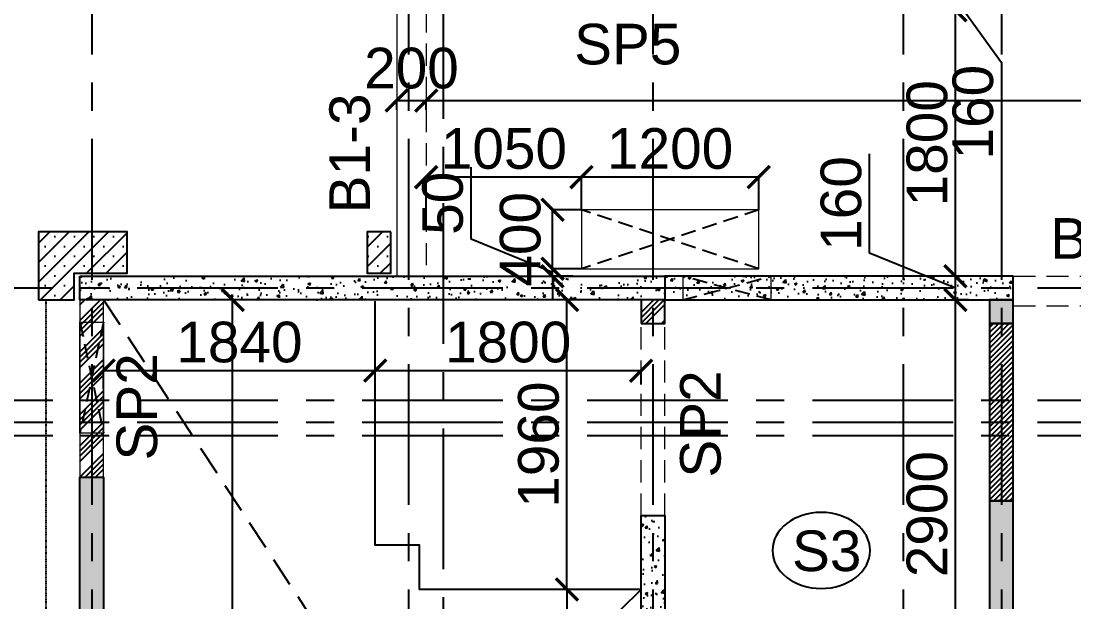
# Model space of a CAD drawing. Header units: inches. Extents: x -1898 to 127651, y -195120 to -109120.
# Drawn here: x 2849 to 9979, y -127154 to -123223 of the extents above; entities that cross this region are included whole.
import ezdxf

# ---------------------------------------------------------------- set-up
doc = ezdxf.new("R2010")
doc.units = ezdxf.units.IN
doc.header["$MEASUREMENT"] = 0
for name, pattern in [('CENTER', [50.8, 31.75, -6.35, 6.35, -6.35]), ('DASHED2', [9.525, 6.35, -3.175]), ('Hidden', [3, 2, -1])]:
    doc.linetypes.add(name, pattern=pattern)
for name, color, linetype in [('1', 8, 'Continuous'), ('160 R.C. WALL HAT', 8, 'Continuous'), ('160 R.C.WALL', 6, 'Continuous'), ('4', 4, 'Continuous'), ('AR-Column', 40, 'Continuous'), ('AR-Hidden', 251, 'DASHED2'), ('BEAM TEXT', 4, 'Continuous'), ('CUTOUT LINE', 2, 'Continuous'), ('DIM', 251, 'Continuous'), ('GRID', 8, 'CENTER'), ('NON S.WALL HATCH', 8, 'Continuous'), ('NON STRUC R.C.WALL', 6, 'Continuous'), ('NON.STRUC.R.C.WALLS', 1, 'Continuous'), ('SHEARWALL HATCH', 8, 'Continuous'), ('SPANRAL BEAM', 3, 'Continuous')]:
    doc.layers.add(name, color=color, linetype=linetype)
for name, color, linetype, lineweight in [('BEAMS', 3, 'Continuous', 0), ('cutout', 2, 'Continuous', 5), ('SLAB CIR', 1, 'Continuous', 25), ('SLAB TXT', 3, 'Continuous', 0)]:
    doc.layers.add(name, color=color, linetype=linetype, lineweight=lineweight)
doc.styles.add('T200', font='sanss___.ttf', dxfattribs={"height": 275})
doc.styles.add('T300', font='sanss___.ttf', dxfattribs={"height": 350})
doc.dimstyles.new('T 200', dxfattribs={"dimtxt": 275, "dimasz": 150, "dimexe": 1, "dimexo": 0, "dimgap": 50, "dimtad": 1, "dimdec": 0, "dimrnd": 5, "dimdsep": 46, "dimtxsty": 'T200', "dimblk": 'ARCHTICK', "dimcen": 2.5, "dimdle": 1, "dimclrd": 5, "dimclre": 253, "dimclrt": 1, "dimadec": 0, "dimazin": 0, "dimtfac": 1, "dimtdec": 0, "dimtmove": 2, "dimatfit": 3, "dimfxl": 0, "dimarcsym": 0})
pattern_1 = [(50, (2186336.52, 110645.64), (179.315046, -15.688034), [18.75, -206.25]), (355, (2186336.52, 110645.64), (-34.687833, 188.048033), [15, -165]), (100.4514445, (2186351.47, 110644.33), (144.627212, 172.359998), [15.935048, -175.285528]), (46.1842, (2186336.52, 110695.64), (266.810333, -41.37982), [28.125, -309.375]), (96.635635, (2186358.76, 110692.2), (233.665486, 243.52965), [23.902586, -262.92844]), (351.184164, (2186336.52, 110695.64), (233.665486, 243.52965), [22.5, -247.5]), (21, (2186361.52, 110683.14), (149.226763, -100.654723), [18.75, -206.25]), (326, (2186361.52, 110683.14), (60.828833, 181.287511), [15, -165]), (71.451445, (2186373.96, 110674.75), (210.055594, 80.632788), [15.935047, -175.285528]), (37.5, (2186336.524, 110645.64), (3.0399638, 83.2234635), [0, -163, 0, -167.5, 0, -165.625]), (7.5, (2186336.52, 110645.64), (65.7673844, 98.602928), [0, -95.5, 0, -159.25, 0, -63.125]), (327.5, (2186280.774, 110645.64), (133.455609, -5.638718), [0, -62.5, 0, -195, 0, -258.75]), (317.5, (2186255.77, 110645.64), (145.7965423, 25.0262456), [0, -81.25, 0, -129.5, 0, -183.75])]
pattern_2 = [(45, (-131825.64, 75915.45), (-66.29126, 66.29126), []), (45, (-131759.35, 75915.45), (-66.29126, 66.29126), [0, -93.75])]

# ---------------------------------------------------------------- blocks, each defined once
blk = doc.blocks.new('_ARCHTICK')
at = {"color": 0, "linetype": 'ByBlock', "const_width": 0.15}
blk.add_lwpolyline([(-0.5, -0.5), (0.5, 0.5)], dxfattribs=at)
blk = doc.blocks.new('*D75')
at = {"layer": 'Defpoints', "color": 0}
for p in [(9176.4, -125110.2), (9266, -125110.2, 14.7), (9291.4, -128010.2, 14.7)]:
    blk.add_point(p, dxfattribs=at)
at = {"layer": 'DIM', "color": 253, "lineweight": -2}
for p, q in [((9266, -125110.2), (9175.4, -125110.2)), ((9291.4, -128010.2), (9175.4, -128010.2))]:
    blk.add_line(p, q, dxfattribs=at)
at = {"layer": 'DIM', "color": 5, "lineweight": -2}
blk.add_line((9176.4, -128011.2), (9176.4, -125109.2), dxfattribs=at)
at = {"layer": 'DIM', "color": 5, "lineweight": -2, "xscale": 150, "yscale": 150, "zscale": 150}
for p, rotation in [((9176.4, -125110.2), 90), ((9176.4, -128010.2), 270)]:
    blk.add_blockref('_ARCHTICK', p, dxfattribs=dict(at, rotation=rotation))
at = {"layer": 'DIM', "color": 1, "insert": (8984.7, -126560.2), "char_height": 275, "attachment_point": 5, "rotation": 90, "style": 'T200'}
blk.add_mtext('2900', dxfattribs=at)
blk = doc.blocks.new('*D76')
at = {"layer": 'Defpoints', "color": 0}
for p in [(9176.4, -124950.2), (9232.3, -124950.2, 14.7), (9266, -125110.2, 14.7)]:
    blk.add_point(p, dxfattribs=at)
at = {"layer": 'DIM', "color": 5, "lineweight": -2}
for p, q in [((8594.5, -124794.1), (8594.5, -124121.8)), ((9176.4, -125030.2), (8594.5, -124794.1)), ((9176.4, -125111.2), (9176.4, -124949.2))]:
    blk.add_line(p, q, dxfattribs=at)
at = {"layer": 'DIM', "color": 253, "lineweight": -2}
for p, q in [((9232.3, -124950.2), (9175.4, -124950.2)), ((9266, -125110.2), (9175.4, -125110.2))]:
    blk.add_line(p, q, dxfattribs=at)
at = {"layer": 'DIM', "color": 5, "lineweight": -2, "xscale": 150, "yscale": 150, "zscale": 150}
for p, rotation in [((9176.4, -124950.2), 90), ((9176.4, -125110.2), 270)]:
    blk.add_blockref('_ARCHTICK', p, dxfattribs=dict(at, rotation=rotation))
at = {"layer": 'DIM', "color": 1, "insert": (8402.7, -124457.9), "char_height": 275, "attachment_point": 5, "rotation": 90, "style": 'T200'}
blk.add_mtext('160', dxfattribs=at)
blk = doc.blocks.new('*D77')
at = {"layer": 'Defpoints', "color": 0}
for p in [(9176.4, -123150.2), (9253, -123150.2, 14.7), (9232.3, -124950.2, 14.7)]:
    blk.add_point(p, dxfattribs=at)
at = {"layer": 'DIM', "color": 253, "lineweight": -2}
for p, q in [((9253, -123150.2), (9175.4, -123150.2)), ((9232.3, -124950.2), (9175.4, -124950.2))]:
    blk.add_line(p, q, dxfattribs=at)
at = {"layer": 'DIM', "color": 5, "lineweight": -2}
blk.add_line((9176.4, -124951.2), (9176.4, -123149.2), dxfattribs=at)
at = {"layer": 'DIM', "color": 5, "lineweight": -2, "xscale": 150, "yscale": 150, "zscale": 150}
for p, rotation in [((9176.4, -123150.2), 90), ((9176.4, -124950.2), 270)]:
    blk.add_blockref('_ARCHTICK', p, dxfattribs=dict(at, rotation=rotation))
at = {"layer": 'DIM', "color": 1, "insert": (8984.7, -124050.2), "char_height": 275, "attachment_point": 5, "rotation": 90, "style": 'T200'}
blk.add_mtext('1800', dxfattribs=at)
blk = doc.blocks.new('*D78')
at = {"layer": 'Defpoints', "color": 0}
for p in [(9176.4, -122990.2), (9245.2, -122990.2, 14.7), (9253, -123150.2, 14.7)]:
    blk.add_point(p, dxfattribs=at)
at = {"layer": 'DIM', "color": 253, "lineweight": -2}
for p, q in [((9245.2, -122990.2), (9175.4, -122990.2)), ((9253, -123150.2), (9175.4, -123150.2))]:
    blk.add_line(p, q, dxfattribs=at)
at = {"layer": 'DIM', "color": 5, "lineweight": -2}
for p, q in [((9176.4, -123151.2), (9176.4, -122989.2)), ((9176.4, -123070.2), (9487.4, -123503.8)), ((9487.4, -123503.8), (9487.4, -124176))]:
    blk.add_line(p, q, dxfattribs=at)
at = {"layer": 'DIM', "color": 5, "lineweight": -2, "xscale": 150, "yscale": 150, "zscale": 150}
for p, rotation in [((9176.4, -122990.2), 90), ((9176.4, -123150.2), 270)]:
    blk.add_blockref('_ARCHTICK', p, dxfattribs=dict(at, rotation=rotation))
at = {"layer": 'DIM', "color": 1, "insert": (9295.5, -123839.9), "char_height": 275, "attachment_point": 5, "rotation": 90, "style": 'T200'}
blk.add_mtext('160', dxfattribs=at)
blk = doc.blocks.new('*D96')
at = {"layer": 'Defpoints', "color": 0}
for p in [(4281.2, -125110.2), (4347.4, -125110.2, 14.7), (4383.8, -130670.2, 14.7)]:
    blk.add_point(p, dxfattribs=at)
at = {"layer": 'DIM', "color": 253, "lineweight": -2}
for p, q in [((4347.4, -125110.2), (4280.2, -125110.2)), ((4383.8, -130670.2), (4280.2, -130670.2))]:
    blk.add_line(p, q, dxfattribs=at)
at = {"layer": 'DIM', "color": 5, "lineweight": -2}
blk.add_line((4281.2, -130671.2), (4281.2, -125109.2), dxfattribs=at)
at = {"layer": 'DIM', "color": 5, "lineweight": -2, "xscale": 150, "yscale": 150, "zscale": 150}
for p, rotation in [((4281.2, -125110.2), 90), ((4281.2, -130670.2), 270)]:
    blk.add_blockref('_ARCHTICK', p, dxfattribs=dict(at, rotation=rotation))
at = {"layer": 'DIM', "color": 1, "insert": (4089.4, -127890.2), "char_height": 275, "attachment_point": 5, "rotation": 90, "style": 'T200'}
blk.add_mtext('5560', dxfattribs=at)
blk = doc.blocks.new('*D225')
at = {"layer": 'Defpoints', "color": 0}
for p in [(6545.3, -125110.2), (6650.2, -125110.2, 14.7), (6650.2, -127069.3, 14.7)]:
    blk.add_point(p, dxfattribs=at)
at = {"layer": 'DIM', "color": 253, "lineweight": -2}
for p, q in [((6650.2, -125110.2), (6544.3, -125110.2)), ((6650.2, -127069.3), (6544.3, -127069.3))]:
    blk.add_line(p, q, dxfattribs=at)
at = {"layer": 'DIM', "color": 5, "lineweight": -2}
blk.add_line((6545.3, -127070.3), (6545.3, -125109.2), dxfattribs=at)
at = {"layer": 'DIM', "color": 5, "lineweight": -2, "xscale": 150, "yscale": 150, "zscale": 150}
for p, rotation in [((6545.3, -125110.2), 90), ((6545.3, -127069.3), 270)]:
    blk.add_blockref('_ARCHTICK', p, dxfattribs=dict(at, rotation=rotation))
at = {"layer": 'DIM', "color": 1, "insert": (6353.5, -126089.7), "char_height": 275, "attachment_point": 5, "rotation": 90, "style": 'T200'}
blk.add_mtext('1960', dxfattribs=at)
blk = doc.blocks.new('*D226')
at = {"layer": 'Defpoints', "color": 0}
for p in [(6650.2, -127069.3, 14.7), (6545.3, -130670.2), (6778.2, -130670.2, 14.7)]:
    blk.add_point(p, dxfattribs=at)
at = {"layer": 'DIM', "color": 253, "lineweight": -2}
for p, q in [((6650.2, -127069.3), (6544.3, -127069.3)), ((6778.2, -130670.2), (6544.3, -130670.2))]:
    blk.add_line(p, q, dxfattribs=at)
at = {"layer": 'DIM', "color": 5, "lineweight": -2}
blk.add_line((6545.3, -127068.3), (6545.3, -130671.2), dxfattribs=at)
at = {"layer": 'DIM', "color": 5, "lineweight": -2, "xscale": 150, "yscale": 150, "zscale": 150}
for p, rotation in [((6545.3, -127069.3), 90), ((6545.3, -130670.2), 270)]:
    blk.add_blockref('_ARCHTICK', p, dxfattribs=dict(at, rotation=rotation))
at = {"layer": 'DIM', "color": 1, "insert": (6353.5, -128869.7), "char_height": 275, "attachment_point": 5, "rotation": 90, "style": 'T200'}
blk.add_mtext('3600', dxfattribs=at)
blk = doc.blocks.new('*D227')
at = {"layer": 'Defpoints', "color": 0}
for p in [(5247.4, -125588.8), (3407.4, -125710.2, 14.7), (5247.4, -125710.2, 14.7)]:
    blk.add_point(p, dxfattribs=at)
at = {"layer": 'DIM', "color": 5, "lineweight": -2}
blk.add_line((3406.4, -125588.8), (5248.4, -125588.8), dxfattribs=at)
at = {"layer": 'DIM', "color": 253, "lineweight": -2}
for p, q in [((3407.4, -125710.2), (3407.4, -125587.8)), ((5247.4, -125710.2), (5247.4, -125587.8))]:
    blk.add_line(p, q, dxfattribs=at)
at = {"layer": 'DIM', "color": 5, "lineweight": -2, "xscale": 150, "yscale": 150, "zscale": 150, "rotation": 180}
blk.add_blockref('_ARCHTICK', (3407.4, -125588.8), dxfattribs=at)
at = {"layer": 'DIM', "color": 5, "lineweight": -2, "xscale": 150, "yscale": 150, "zscale": 150}
blk.add_blockref('_ARCHTICK', (5247.4, -125588.8), dxfattribs=at)
at = {"layer": 'DIM', "color": 1, "insert": (4327.4, -125397.1), "char_height": 275, "attachment_point": 5, "style": 'T200'}
blk.add_mtext('1840', dxfattribs=at)
blk = doc.blocks.new('*D228')
at = {"layer": 'Defpoints', "color": 0}
for p in [(7047.4, -125588.8), (7047.4, -125682.4, 14.7), (5247.4, -125710.2, 14.7)]:
    blk.add_point(p, dxfattribs=at)
at = {"layer": 'DIM', "color": 5, "lineweight": -2}
blk.add_line((5246.4, -125588.8), (7048.4, -125588.8), dxfattribs=at)
at = {"layer": 'DIM', "color": 253, "lineweight": -2}
for p, q in [((5247.4, -125710.2), (5247.4, -125587.8)), ((7047.4, -125682.4), (7047.4, -125587.8))]:
    blk.add_line(p, q, dxfattribs=at)
at = {"layer": 'DIM', "color": 5, "lineweight": -2, "xscale": 150, "yscale": 150, "zscale": 150, "rotation": 180}
blk.add_blockref('_ARCHTICK', (5247.4, -125588.8), dxfattribs=at)
at = {"layer": 'DIM', "color": 5, "lineweight": -2, "xscale": 150, "yscale": 150, "zscale": 150}
blk.add_blockref('_ARCHTICK', (7047.4, -125588.8), dxfattribs=at)
at = {"layer": 'DIM', "color": 1, "insert": (6147.4, -125397.1), "char_height": 275, "attachment_point": 5, "style": 'T200'}
blk.add_mtext('1800', dxfattribs=at)
blk = doc.blocks.new('*D229')
at = {"layer": 'Defpoints', "color": 0}
for p in [(5592.4, -123760.8), (5392.4, -123823.3, 14.7), (5592.4, -123823.3, 14.7)]:
    blk.add_point(p, dxfattribs=at)
at = {"layer": 'DIM', "color": 5, "lineweight": -2}
blk.add_line((5391.4, -123760.8), (5593.4, -123760.8), dxfattribs=at)
at = {"layer": 'DIM', "color": 253, "lineweight": -2}
for p, q in [((5392.4, -123823.3), (5392.4, -123759.8)), ((5592.4, -123823.3), (5592.4, -123759.8))]:
    blk.add_line(p, q, dxfattribs=at)
at = {"layer": 'DIM', "color": 5, "lineweight": -2, "xscale": 150, "yscale": 150, "zscale": 150, "rotation": 180}
blk.add_blockref('_ARCHTICK', (5392.4, -123760.8), dxfattribs=at)
at = {"layer": 'DIM', "color": 5, "lineweight": -2, "xscale": 150, "yscale": 150, "zscale": 150}
blk.add_blockref('_ARCHTICK', (5592.4, -123760.8), dxfattribs=at)
at = {"layer": 'DIM', "color": 1, "insert": (5492.4, -123543.1), "char_height": 275, "attachment_point": 5, "style": 'T200'}
blk.add_mtext('200', dxfattribs=at)
blk = doc.blocks.new('*D230')
at = {"layer": 'Defpoints', "color": 0}
for p in [(37919.3, -123760.8, 14.7), (37919.3, -123760.8), (5592.4, -123823.3, 14.7)]:
    blk.add_point(p, dxfattribs=at)
at = {"layer": 'DIM', "color": 5, "lineweight": -2}
blk.add_line((5591.4, -123760.8), (37920.3, -123760.8), dxfattribs=at)
at = {"layer": 'DIM', "color": 253, "lineweight": -2}
for p, q in [((5592.4, -123823.3), (5592.4, -123759.8)), ((37919.3, -123760.8), (37919.3, -123759.8))]:
    blk.add_line(p, q, dxfattribs=at)
at = {"layer": 'DIM', "color": 5, "lineweight": -2, "xscale": 150, "yscale": 150, "zscale": 150, "rotation": 180}
blk.add_blockref('_ARCHTICK', (5592.4, -123760.8), dxfattribs=at)
at = {"layer": 'DIM', "color": 5, "lineweight": -2, "xscale": 150, "yscale": 150, "zscale": 150}
blk.add_blockref('_ARCHTICK', (37919.3, -123760.8), dxfattribs=at)
at = {"layer": 'DIM', "color": 1, "insert": (21755.9, -123568.9), "char_height": 275, "attachment_point": 5, "style": 'T200'}
blk.add_mtext('32325', dxfattribs=at)
blk = doc.blocks.new('A$C02A55DAE')
at = {"layer": 'NON S.WALL HATCH'}
h = blk.add_hatch(dxfattribs=at)
h.set_pattern_fill('SACNCR', color=256, scale=1000)
h.set_pattern_definition(pattern_2)
h.paths.add_polyline_path([(-2195, -11480), (-1955, -11480), (-1955, -11680), (-1595, -11680), (-1595, -11940), (-2195, -11940)])
h.paths.add_polyline_path([(-2195, -5920), (-1955, -5920), (-1955, -5740), (-1595, -5740), (-1595, -5460), (-2195, -5460)])
h.paths.add_polyline_path([(-1955, -8930), (-1955, -8470), (-2195, -8470), (-2195, -8930)])
h = blk.add_hatch(dxfattribs=at)
h.set_pattern_fill('SACNCR', color=256, scale=1000)
h.set_pattern_definition(pattern_2)
h.paths.add_polyline_path([(30, -5740), (190, -5740), (190, -5760), (190, -5460), (30, -5460)])
at = {"layer": 'AR-Column', "color": 4, "elevation": -29.5}
blk.add_lwpolyline([(-2195, -5920), (-1955, -5920), (-1955, -5740), (-1595, -5740), (-1595, -5460), (-2195, -5460)], close=True, dxfattribs=at)
blk.add_lwpolyline([(190, -5460), (30, -5460), (30, -5740), (190, -5740), (190, -5460)], dxfattribs=at)
at = {"layer": 'AR-Hidden', "ltscale": 0.009}
blk.add_line((-2145, -5920, -29.5), (-2145, -8470, -29.5), dxfattribs=at)
blk = doc.blocks.new('*D813')
at = {"layer": 'Defpoints', "color": 0}
for p in [(6447.7, -124900), (6644.2, -124900, 15.2), (6584.5, -124950.2, 14.7)]:
    blk.add_point(p, dxfattribs=at)
at = {"layer": 'DIM', "color": 5, "lineweight": -2}
for p, q in [((5896.5, -124700.2), (5896.5, -124212.4)), ((6447.7, -124925.1), (5896.5, -124700.2)), ((6447.7, -124900), (6447.7, -124750)), ((6447.7, -124950.2), (6447.7, -124900)), ((6447.7, -124950.2), (6447.7, -124900)), ((6447.7, -124950.2), (6447.7, -125100.2))]:
    blk.add_line(p, q, dxfattribs=at)
at = {"layer": 'DIM', "color": 253, "lineweight": -2}
for p, q in [((6644.2, -124900), (6446.7, -124900)), ((6584.5, -124950.2), (6446.7, -124950.2))]:
    blk.add_line(p, q, dxfattribs=at)
at = {"layer": 'DIM', "color": 5, "lineweight": -2, "xscale": 150, "yscale": 150, "zscale": 150}
for p, rotation in [((6447.7, -124900), 270), ((6447.7, -124950.2), 90)]:
    blk.add_blockref('_ARCHTICK', p, dxfattribs=dict(at, rotation=rotation))
at = {"layer": 'DIM', "color": 1, "insert": (5704.8, -124456.3), "char_height": 275, "attachment_point": 5, "rotation": 90, "style": 'T200'}
blk.add_mtext('50', dxfattribs=at)
blk = doc.blocks.new('*D814')
at = {"layer": 'Defpoints', "color": 0}
for p in [(6447.7, -124500.1), (6644.2, -124500.1, 15.2), (6644.2, -124900, 15.2)]:
    blk.add_point(p, dxfattribs=at)
at = {"layer": 'DIM', "color": 253, "lineweight": -2}
for p, q in [((6644.2, -124500.1), (6446.7, -124500.1)), ((6644.2, -124900), (6446.7, -124900))]:
    blk.add_line(p, q, dxfattribs=at)
at = {"layer": 'DIM', "color": 5, "lineweight": -2}
blk.add_line((6447.7, -124901), (6447.7, -124499.1), dxfattribs=at)
at = {"layer": 'DIM', "color": 5, "lineweight": -2, "xscale": 150, "yscale": 150, "zscale": 150}
for p, rotation in [((6447.7, -124500.1), 90), ((6447.7, -124900), 270)]:
    blk.add_blockref('_ARCHTICK', p, dxfattribs=dict(at, rotation=rotation))
at = {"layer": 'DIM', "color": 1, "insert": (6230, -124700.1), "char_height": 275, "attachment_point": 5, "rotation": 90, "style": 'T200'}
blk.add_mtext('400', dxfattribs=at)
blk = doc.blocks.new('*D815')
at = {"layer": 'Defpoints', "color": 0}
for p in [(6644.2, -124279.1), (6644.2, -124500.1, 15.2), (7843.7, -124500.1, 15.2)]:
    blk.add_point(p, dxfattribs=at)
at = {"layer": 'DIM', "color": 5, "lineweight": -2}
blk.add_line((7844.7, -124279.1), (6643.2, -124279.1), dxfattribs=at)
at = {"layer": 'DIM', "color": 253, "lineweight": -2}
for p, q in [((6644.2, -124500.1), (6644.2, -124278.1)), ((7843.7, -124500.1), (7843.7, -124278.1))]:
    blk.add_line(p, q, dxfattribs=at)
at = {"layer": 'DIM', "color": 5, "lineweight": -2, "xscale": 150, "yscale": 150, "zscale": 150, "rotation": 180}
blk.add_blockref('_ARCHTICK', (6644.2, -124279.1), dxfattribs=at)
at = {"layer": 'DIM', "color": 5, "lineweight": -2, "xscale": 150, "yscale": 150, "zscale": 150}
blk.add_blockref('_ARCHTICK', (7843.7, -124279.1), dxfattribs=at)
at = {"layer": 'DIM', "color": 1, "insert": (7243.9, -124087.4), "char_height": 275, "attachment_point": 5, "style": 'T200'}
blk.add_mtext('1200', dxfattribs=at)
blk = doc.blocks.new('*D820')
at = {"layer": 'Defpoints', "color": 0}
for p in [(5592.4, -124279.1), (5592.4, -124500.1, 14.7), (6644.2, -124500.1)]:
    blk.add_point(p, dxfattribs=at)
at = {"layer": 'DIM', "color": 5, "lineweight": -2}
blk.add_line((6645.2, -124279.1), (5591.4, -124279.1), dxfattribs=at)
at = {"layer": 'DIM', "color": 253, "lineweight": -2}
for p, q in [((5592.4, -124500.1), (5592.4, -124278.1)), ((6644.2, -124500.1), (6644.2, -124278.1))]:
    blk.add_line(p, q, dxfattribs=at)
at = {"layer": 'DIM', "color": 5, "lineweight": -2, "xscale": 150, "yscale": 150, "zscale": 150, "rotation": 180}
blk.add_blockref('_ARCHTICK', (5592.4, -124279.1), dxfattribs=at)
at = {"layer": 'DIM', "color": 5, "lineweight": -2, "xscale": 150, "yscale": 150, "zscale": 150}
blk.add_blockref('_ARCHTICK', (6644.2, -124279.1), dxfattribs=at)
at = {"layer": 'DIM', "color": 1, "insert": (6118.3, -124087.4), "char_height": 275, "attachment_point": 5, "style": 'T200'}
blk.add_mtext('1050', dxfattribs=at)

msp = doc.modelspace()

# ---------------------------------------------------------------- hatches: boundary and pattern name
at = {"layer": '160 R.C. WALL HAT'}
h = msp.add_hatch(dxfattribs=at)
h.set_pattern_fill('AR-CONC', color=256, scale=25)
h.set_pattern_definition(pattern_1)
h.paths.add_polyline_path([(7207.4, -124950.2), (3247.4, -124950.2), (3247.4, -125110.2), (7207.4, -125110.2)])
h = msp.add_hatch(dxfattribs=at)
h.set_pattern_fill('AR-CONC', color=256, scale=25)
h.set_pattern_definition(pattern_1)
h.paths.add_polyline_path([(9567.4, -124950.2), (7207.4, -124950.2), (7207.4, -125110.2), (9567.4, -125110.2)])
h = msp.add_hatch(dxfattribs=at)
h.set_pattern_fill('AR-CONC', color=256, scale=25)
h.set_pattern_definition([(50, (2188536.52, 105085.64), (179.315046, -15.688034), [18.75, -206.25]), (355, (2188536.52, 105085.64), (-34.687833, 188.048033), [15, -165]), (100.4514445, (2188551.47, 105084.33), (144.627212, 172.359998), [15.935048, -175.285528]), (46.1842, (2188536.52, 105135.64), (266.810333, -41.37982), [28.125, -309.375]), (96.635635, (2188558.76, 105132.2), (233.665486, 243.52965), [23.902586, -262.92844]), (351.184164, (2188536.52, 105135.64), (233.665486, 243.52965), [22.5, -247.5]), (21, (2188561.52, 105123.14), (149.226763, -100.654723), [18.75, -206.25]), (326, (2188561.52, 105123.14), (60.828833, 181.287511), [15, -165]), (71.451445, (2188573.96, 105114.75), (210.055594, 80.632788), [15.935047, -175.285528]), (37.5, (2188536.524, 105085.64), (3.0399638, 83.2234635), [0, -163, 0, -167.5, 0, -165.625]), (7.5, (2188536.52, 105085.64), (65.7673844, 98.602928), [0, -95.5, 0, -159.25, 0, -63.125]), (327.5, (2188480.774, 105085.64), (133.455609, -5.638718), [0, -62.5, 0, -195, 0, -258.75]), (317.5, (2188455.77, 105085.64), (145.7965423, 25.0262456), [0, -81.25, 0, -129.5, 0, -183.75])])
h.paths.add_polyline_path([(9567.4, -126470.2), (9407.4, -126470.2), (9407.4, -130670.2), (9567.4, -130670.2)])
h.paths.add_polyline_path([(9407.4, -125270.2), (9567.4, -125270.2), (9567.4, -125110.2), (9407.4, -125110.2)])
h = msp.add_hatch(dxfattribs=at)
h.set_pattern_fill('AR-CONC', color=256, scale=25)
h.set_pattern_definition(pattern_1)
h.paths.add_polyline_path([(3407.4, -126310.2), (3247.4, -126310.2), (3247.4, -130830.2), (3407.4, -130830.2)])
h = msp.add_hatch(dxfattribs=at)
h.set_pattern_fill('AR-CONC', color=256, scale=25)
h.set_pattern_definition([(50, (2186176.52, 105085.64), (179.315046, -15.688034), [18.75, -206.25]), (355, (2186176.52, 105085.64), (-34.687833, 188.048033), [15, -165]), (100.4514445, (2186191.47, 105084.33), (144.627212, 172.359998), [15.935048, -175.285528]), (46.1842, (2186176.52, 105135.64), (266.810333, -41.37982), [28.125, -309.375]), (96.635635, (2186198.76, 105132.2), (233.665486, 243.52965), [23.902586, -262.92844]), (351.184164, (2186176.52, 105135.64), (233.665486, 243.52965), [22.5, -247.5]), (21, (2186201.52, 105123.14), (149.226763, -100.654723), [18.75, -206.25]), (326, (2186201.52, 105123.14), (60.828833, 181.287511), [15, -165]), (71.451445, (2186213.96, 105114.75), (210.055594, 80.632788), [15.935047, -175.285528]), (37.5, (2186176.524, 105085.64), (3.0399638, 83.2234635), [0, -163, 0, -167.5, 0, -165.625]), (7.5, (2186176.52, 105085.64), (65.7673844, 98.602928), [0, -95.5, 0, -159.25, 0, -63.125]), (327.5, (2186120.774, 105085.64), (133.455609, -5.638718), [0, -62.5, 0, -195, 0, -258.75]), (317.5, (2186095.77, 105085.64), (145.7965423, 25.0262456), [0, -81.25, 0, -129.5, 0, -183.75])])
h.paths.add_polyline_path([(7047.4, -126570.2), (7047.4, -130670.2), (7207.4, -130670.2), (7207.4, -126570.2)])
at = {"layer": 'NON STRUC R.C.WALL'}
h = msp.add_hatch(dxfattribs=at)
h.set_pattern_fill('ANSI34', color=1, scale=200)
h.set_pattern_definition([(45, (3247.38, -126310.19), (-106.066, 106.066), []), (45, (3282.74, -126310.19), (-106.066, 106.066), []), (45, (3318.1, -126310.19), (-106.066, 106.066), []), (45, (3353.45, -126310.19), (-106.066, 106.066), [])])
h.paths.add_polyline_path([(3247.4, -126310.2), (3407.4, -126310.2), (3407.4, -125110.2), (3247.4, -125110.2)])
h = msp.add_hatch(dxfattribs=at)
h.set_pattern_fill('ANSI34', color=1, scale=200)
h.set_pattern_definition([(45, (2037950.37, 110645.64), (-106.066017, 106.066017), []), (45, (2037985.73, 110645.64), (-106.066017, 106.066017), []), (45, (2038021.09, 110645.64), (-106.066017, 106.066017), []), (45, (2038056.44, 110645.64), (-106.066017, 106.066017), [])])
h.paths.add_polyline_path([(7207.4, -125110.2), (7047.4, -125110.2), (7047.4, -125270.2), (7207.4, -125270.2)])
at = {"layer": 'SHEARWALL HATCH'}
h = msp.add_hatch(dxfattribs=at)
h.set_pattern_fill('ANSI31', color=5, scale=200)
h.paths.add_polyline_path([(9407.4, -126470.2), (9567.4, -126470.2), (9567.4, -125270.2), (9407.4, -125270.2)])

# ---------------------------------------------------------------- linework, layer by layer
at = {"layer": '1', "linetype": 'Hidden', "ltscale": 100}
for p, q in [((3407.4, -125110.2, 14.7), (7047.4, -130670.2, 14.7)), ((7047.4, -127069.3, 14.7), (3407.4, -130670.2, 14.7))]:
    msp.add_line(p, q, dxfattribs=at)
at = {"layer": '160 R.C.WALL'}
msp.add_line((3247.4, -126310.2, 14.7), (3407.4, -126310.2, 14.7), dxfattribs=at)
at = {"layer": '160 R.C.WALL', "elevation": 14.7}
for points in [[(3247.4, -124950.2), (7207.4, -124950.2), (7207.4, -125110.2), (3247.4, -125110.2)], [(9567.4, -124950.2), (7207.4, -124950.2), (7207.4, -125110.2), (9567.4, -125110.2)], [(9407.4, -125270.2), (9567.4, -125270.2), (9567.4, -125110.2), (9407.4, -125110.2)], [(9407.4, -126470.2), (9567.4, -126470.2), (9567.4, -125270.2), (9407.4, -125270.2)], [(3407.4, -130830.2), (3247.4, -130830.2), (3247.4, -126310.2), (3407.4, -126310.2)], [(9407.4, -130670.2), (9567.4, -130670.2), (9567.4, -126470.2), (9407.4, -126470.2)], [(7207.4, -130670.2), (7047.4, -130670.2), (7047.4, -126570.2), (7207.4, -126570.2)]]:
    msp.add_lwpolyline(points, close=True, dxfattribs=at)
at = {"layer": '4', "elevation": 14.7}
msp.add_lwpolyline([(7047.4, -127069.3), (5547.4, -127069.3), (5547.4, -126769.3), (5247.4, -126769.3), (5247.4, -125119.7)], dxfattribs=at)
at = {"layer": 'BEAMS', "color": 4, "linetype": 'Continuous', "ltscale": 0.01}
for p, q in [((5392.4, -123150.2, 14.7), (5392.4, -124950.2, 14.7)), ((3247.4, -125110.2, 14.7), (3247.4, -126310.2, 14.7)), ((3247.4, -125110.2, 14.7), (3247.4, -126310.2, 14.7)), ((3407.4, -126310.2, 14.7), (3407.4, -125110.2, 14.7)), ((3407.4, -126310.2, 14.7), (3407.4, -125110.2, 14.7))]:
    msp.add_line(p, q, dxfattribs=at)
at = {"layer": 'BEAMS', "linetype": 'Hidden', "ltscale": 75}
for p, q in [((5592.4, -123150.2, 14.7), (5592.4, -124950.2, 14.7)), ((9567.4, -124950.2, 29.5), (11367.4, -124950.2, 29.5)), ((3407.4, -125110.2, 14.7), (3247.4, -125110.2, 14.7)), ((7047.4, -126570.2, 14.7), (7047.4, -125110.2, 14.7)), ((7207.4, -126570.2, 14.7), (7207.4, -125110.2, 14.7)), ((9567.4, -125150.2, 29.5), (11367.4, -125150.2, 29.5)), ((3247.4, -126310.2, 14.7), (3407.4, -126310.2, 14.7))]:
    msp.add_line(p, q, dxfattribs=at)
at = {"layer": 'cutout', "color": 4, "elevation": 15.2}
msp.add_lwpolyline([(6644.2, -124900), (7843.7, -124900), (7843.7, -124500.1), (6644.2, -124500.1)], close=True, dxfattribs=at)
at = {"layer": 'cutout'}
for points, elevation in [([(7329, -125110.2), (7928.9, -125110.2), (7928.9, -124950.2), (7329, -124950.2)], 15.2), ([(3407.4, -126011), (3247.4, -126011), (3247.4, -125261), (3407.4, -125261)], 0)]:
    msp.add_lwpolyline(points, close=True, dxfattribs=dict(at, elevation=elevation))
at = {"layer": 'CUTOUT LINE', "linetype": 'Hidden', "ltscale": 50}
for p, q in [((7843.7, -124900, 15.2), (6644.2, -124500.1, 15.2)), ((7843.7, -124500.1, 15.2), (6644.2, -124900, 15.2)), ((7329, -125110.2, 15.2), (7928.9, -124950.2, 15.2)), ((7928.9, -125110.2, 15.2), (7329, -124950.2, 15.2)), ((3247.4, -125261, 0), (3407.4, -126011, 0)), ((3407.4, -125261, 0), (3247.4, -126011, 0))]:
    msp.add_line(p, q, dxfattribs=at)
at = {"layer": 'GRID', "ltscale": 30}
for p, q in [((3327.4, -111829.1, 14.7), (3327.4, -143550.6, 14.7)), ((5472.4, -111829.1, 14.7), (5472.4, -143550.6, 14.7)), ((7127.4, -111829.1, 14.7), (7127.4, -143550.6, 14.7)), ((8822.4, -111829.1, 14.7), (8822.4, -143550.6, 14.7)), ((9487.4, -111829.1, 14.7), (9487.4, -143550.6, 14.7)), ((5707.4, -112263.4, 14.7), (5707.4, -143550.6, 14.7)), ((86883.8, -125030.2, 14.7), (1190.2, -125030.2, 14.7)), ((86883.8, -125790.2, 14.7), (1084.7, -125790.2, 14.7)), ((86883.8, -125939.8, 14.7), (0, -125939.8, 14.7)), ((86883.8, -126030.2, 14.7), (1000.5, -126030.2, 14.7))]:
    msp.add_line(p, q, dxfattribs=at)
at = {"layer": 'NON.STRUC.R.C.WALLS', "elevation": 14.7}
msp.add_lwpolyline([(7047.4, -125270.2), (7207.4, -125270.2), (7207.4, -125110.2), (7047.4, -125110.2)], close=True, dxfattribs=at)
at = {"layer": 'SLAB CIR', "extrusion": (0, 0, -1)}
msp.add_ellipse((8267.7, -126805.8), major_axis=(331, 0), ratio=0.77685, dxfattribs=at)

# ---------------------------------------------------------------- block references
at = {"layer": 'DIM', "color": 1}
msp.add_blockref('A$C02A55DAE', (5162.4, -119190.2, 29.5), dxfattribs=at)

# ---------------------------------------------------------------- texts
at = {"layer": 'BEAM TEXT', "style": 'T300'}
msp.add_text('B1-3', height=275, rotation=90, dxfattribs=at).set_placement((5211.3, -124524.6))
msp.add_text('B1-3', height=275, dxfattribs=at).set_placement((9817.7, -124831.8))
at = {"layer": 'SLAB TXT', "style": 'T300'}
msp.add_text('S3', height=275, dxfattribs=at).set_placement((8069.4, -126945.5))
at = {"layer": 'SPANRAL BEAM', "style": 'T300'}
msp.add_text('SP5', height=275, dxfattribs=at).set_placement((6594, -123516.6))
for p in [(3769.7, -126197.1), (7586.2, -126312.8)]:
    msp.add_text('SP2', height=275, rotation=90, dxfattribs=at).set_placement(p)

# ---------------------------------------------------------------- dimensions: what is measured, and where the dimension line sits
at = {"layer": 'DIM'}
for base, p1, p2, picture, middle in [((9176.4, -122990.2), (9253, -123150.2, 14.7), (9245.2, -122990.2, 14.7), '*D78', (9487.4, -123553.8)), ((9176.4, -124950.2), (9266, -125110.2, 14.7), (9232.3, -124950.2, 14.7), '*D76', (8594.5, -124744.1)), ((6447.7, -124900), (6584.5, -124950.2, 14.7), (6644.2, -124900, 15.2), '*D813', (5896.5, -124650.2))]:
    dim = msp.add_linear_dim(base=base, p1=p1, p2=p2, angle=90, dimstyle='T 200', override={"dimtmove": 1}, dxfattribs=at)
    dim.commit()
    dim.dimension.update_dxf_attribs({"geometry": picture, "text_midpoint": middle, "dimtype": 160})
for base, p1, p2, picture, middle in [((9176.4, -123150.2), (9232.3, -124950.2, 14.7), (9253, -123150.2, 14.7), '*D77', (8984.7, -124050.2)), ((6447.7, -124500.1), (6644.2, -124900, 15.2), (6644.2, -124500.1, 15.2), '*D814', (6230, -124700.1)), ((4281.2, -125110.2), (4383.8, -130670.2, 14.7), (4347.4, -125110.2, 14.7), '*D96', (4089.4, -127890.2)), ((6545.3, -125110.2), (6650.2, -127069.3, 14.7), (6650.2, -125110.2, 14.7), '*D225', (6353.5, -126089.7)), ((9176.4, -125110.2), (9291.4, -128010.2, 14.7), (9266, -125110.2, 14.7), '*D75', (8984.7, -126560.2)), ((6545.3, -130670.2), (6650.2, -127069.3, 14.7), (6778.2, -130670.2, 14.7), '*D226', (6353.5, -128869.7))]:
    dim = msp.add_linear_dim(base=base, p1=p1, p2=p2, angle=90, dimstyle='T 200', dxfattribs=at)
    dim.commit()
    dim.dimension.update_dxf_attribs({"geometry": picture, "text_midpoint": middle})
for base, p1, p2, picture, middle in [((5592.4, -123760.8), (5392.4, -123823.3, 14.7), (5592.4, -123823.3, 14.7), '*D229', (5492.4, -123543.1)), ((37919.3, -123760.8), (5592.4, -123823.3, 14.7), (37919.3, -123760.8, 14.7), '*D230', (21755.9, -123568.9)), ((5592.4, -124279.1), (6644.2, -124500.1), (5592.4, -124500.1, 14.7), '*D820', (6118.3, -124087.4)), ((6644.1562, -124279.0872), (7843.7218, -124500.1222, 15.1827), (6644.1562, -124500.1222, 15.1827), '*D815', (7243.939, -124087.4377)), ((5247.4, -125588.8), (3407.4, -125710.2, 14.7), (5247.4, -125710.2, 14.7), '*D227', (4327.4, -125397.1)), ((7047.4, -125588.8), (5247.4, -125710.2, 14.7), (7047.4, -125682.4, 14.7), '*D228', (6147.4, -125397.1))]:
    dim = msp.add_linear_dim(base=base, p1=p1, p2=p2, dimstyle='T 200', dxfattribs=at)
    dim.commit()
    dim.dimension.update_dxf_attribs({"geometry": picture, "text_midpoint": middle})

doc.saveas('drawing.dxf')
